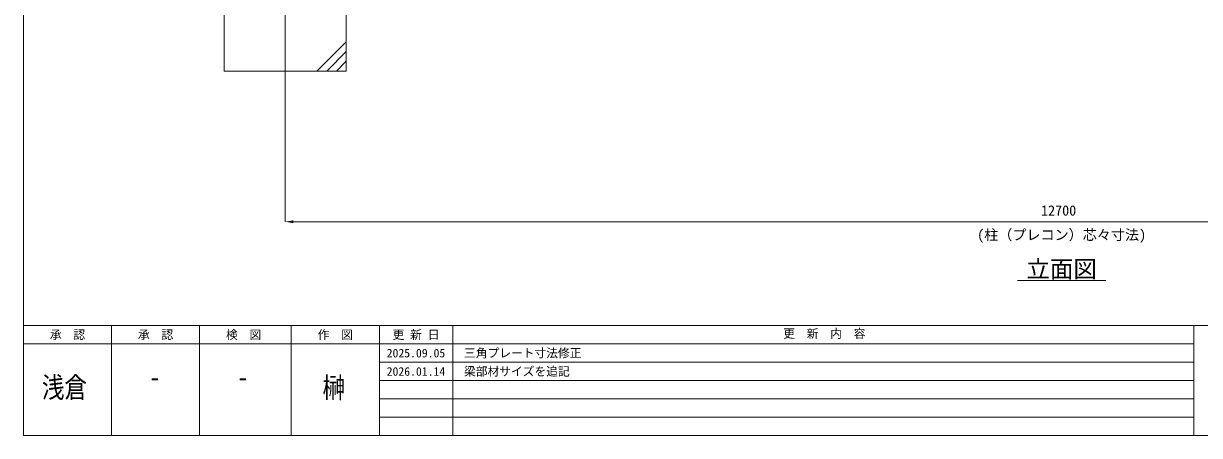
# Model space of a CAD drawing. Units: millimetres, scale not verified. Extents: x 2437 to 26587, y -17325 to 17325.
# Drawn here: x 2437 to 12054, y -17325 to -13956 of the extents above; entities that cross this region are included whole.
import ezdxf
from ezdxf.enums import TextEntityAlignment as Align

# ---------------------------------------------------------------- set-up
doc = ezdxf.new("R2010")
doc.units = ezdxf.units.MM
doc.header["$LTSCALE"] = 90
doc.linetypes.add('CHAIN2', pattern=[12, 9, -1, 1, -1])
for name, color, linetype, lineweight in [('0-9_基礎工事用PCA大', 7, 'Continuous', 18), ('0-A_図面枠', 7, 'Continuous', 18), ('0-B_寸法', 3, 'Continuous', 18), ('1-4_通芯', 1, 'CHAIN2', 18), ('1-9_文字', 7, 'Continuous', 18)]:
    doc.layers.add(name, color=color, linetype=linetype, lineweight=lineweight)
doc.styles.add('ＭＳ ゴシック', font='')
doc.styles.get('ＭＳ ゴシック').set_extended_font_data('MS Gothic')

msp = doc.modelspace()

# ---------------------------------------------------------------- linework, layer by layer
at = {"layer": '0-9_基礎工事用PCA大'}
for p, q in [((5076.88, -14105), (4836.88, -14345)), ((5076.88, -14185), (4916.88, -14345)), ((5076.88, -14265), (4996.88, -14345))]:
    msp.add_line(p, q, dxfattribs=at)
msp.add_lwpolyline([(4076.88, -14345), (5076.88, -14345), (5076.88, -13345), (4076.88, -13345)], close=True, dxfattribs=at)
at = {"layer": '0-A_図面枠'}
for p, q in [((2436.88, -16425), (26586.88, -16425)), ((3156.88, -16425), (3156.88, -17325)), ((3876.88, -16425), (3876.88, -17325)), ((4626.88, -16425), (4626.88, -17325)), ((5346.88, -16425), (5346.88, -17325)), ((5946.88, -16425), (5946.88, -17325)), ((12006.88, -16425), (12006.88, -17325)), ((2436.88, -16575), (12006.88, -16575)), ((5346.88, -16725), (12006.88, -16725)), ((5346.88, -16875), (12006.88, -16875)), ((5346.88, -17025), (12006.88, -17025)), ((5346.88, -17175), (12006.88, -17175))]:
    msp.add_line(p, q, dxfattribs=at)
msp.add_lwpolyline([(2436.88, -675), (26586.88, -675), (26586.88, -17325), (2436.88, -17325)], close=True, dxfattribs=at)
at = {"layer": '0-B_寸法'}
for p, q in [((4576.88, -14346), (4576.88, -15578.15)), ((17210.88, -15577.15), (4642.88, -15577.15))]:
    msp.add_line(p, q, dxfattribs=at)
at = {"layer": '0-B_寸法', "color": 91}
msp.add_solid([(4642.88, -15566.15), (4576.88, -15577.15), (4642.88, -15588.15)], dxfattribs=at)
at = {"layer": '1-4_通芯'}
msp.add_line((4576.88, -14345), (4576.88, -12433), dxfattribs=at)
at = {"layer": '1-9_文字'}
msp.add_line((10566.88, -16057.15), (11286.88, -16057.15), dxfattribs=at)

# ---------------------------------------------------------------- texts
at = {"layer": '0-A_図面枠', "style": 'ＭＳ ゴシック'}
for s, p in [('承\u3000認', (2652.88, -16557.6)), ('承\u3000認', (3372.88, -16557.6)), ('検\u3000図', (4092.88, -16557.6)), ('作\u3000図', (4842.88, -16557.6)), ('更 新 日', (5454.88, -16557.6)), ('更\u3000新\u3000内\u3000容', (8650.03, -16548.38)), ('2025.09.05', (5406.88, -16707.6)), ('三角プレート寸法修正 ', (6039.52, -16707.6)), ('2026.01.14', (5406.88, -16857.6)), ('梁部材サイズを追記', (6039.52, -16857.6))]:
    msp.add_text(s, height=70.38, dxfattribs=at).set_placement(p, align=Align.BOTTOM_LEFT)
at = {"layer": '0-A_図面枠', "style": 'ＭＳ ゴシック', "width": 0.8}
for s, p in [('浅倉', (2587.43, -17066.62)), ('榊', (4882.15, -17068.66)), ('-', (3464.51, -16981.22)), ('-', (4184.51, -16981.22))]:
    msp.add_text(s, height=168.9, dxfattribs=at).set_placement(p, align=Align.BOTTOM_LEFT)
at = {"layer": '0-B_寸法', "style": 'ＭＳ ゴシック'}
for s, p in [('12700', (10758.64, -15552.67)), ('(柱（プレコン）芯々寸法)', (10235.68, -15751.87))]:
    msp.add_text(s, height=84.46, dxfattribs=at).set_placement(p, align=Align.BOTTOM_LEFT)
at = {"layer": '1-9_文字', "style": 'ＭＳ ゴシック'}
msp.add_text('立面図', height=140.8, dxfattribs=at).set_placement((10638.88, -16076.35), align=Align.BOTTOM_LEFT)

doc.saveas('drawing.dxf')
